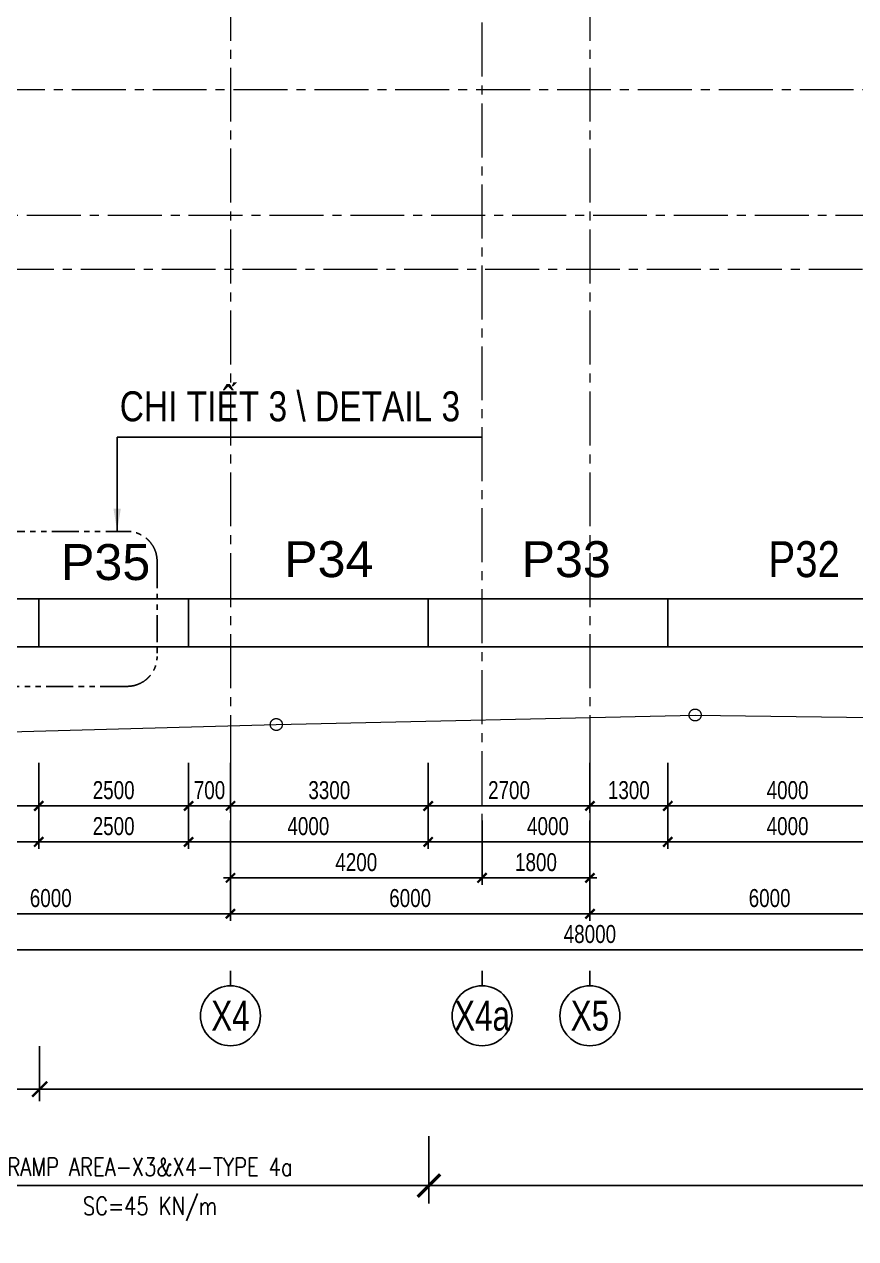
# Model space of a CAD drawing. Header units: millimetres. Extents: x 2611025 to 4139346, y -89870 to 101087.
# Drawn here: x 2672273 to 2686152, y -53906 to -33650 of the extents above; entities that cross this region are included whole.
import ezdxf
from ezdxf.enums import TextEntityAlignment as Align

# ---------------------------------------------------------------- set-up
doc = ezdxf.new("R2010")
doc.units = ezdxf.units.MM
doc.header["$LTSCALE"] = 1200
doc.header["$PDMODE"] = 35
for name, pattern in [('$$DASHED$$', [0.75, 0.5, -0.25]), ('CENTER2', [1.125, 0.75, -0.125, 0.125, -0.125]), ('ChainLines2', [3230, 2800, -140, 150, -140]), ('PHANTOM', [2.5, 1.25, -0.25, 0.25, -0.25, 0.25, -0.25])]:
    doc.linetypes.add(name, pattern=pattern)
for name, color, linetype, lineweight in [('2D_SIKITI', 6, 'ChainLines2', 20), ('BOUND', 3, 'Continuous', 20), ('ESB_TEXT', 3, 'Continuous', 20), ('K-THUOC', 1, 'Continuous', 18)]:
    doc.layers.add(name, color=color, linetype=linetype, lineweight=lineweight)
for name, color, linetype in [('CDC.01.AXIS', 160, 'CENTER2'), ('CDC.02.DIM', 1, 'Continuous'), ('CDC.06.TEXT', 2, 'Continuous'), ('CDC.11.NOTE', 8, 'Continuous'), ('WALL-RC', 2, 'Continuous')]:
    doc.layers.add(name, color=color, linetype=linetype)
doc.styles.add('1', font='arial.ttf', dxfattribs={"width": 0.75})
doc.styles.add('Arial', font='arial.ttf', dxfattribs={"height": 480})
doc.styles.add('BIGTEXT', font='arial.ttf', dxfattribs={"width": 0.8})
doc.styles.add('DIMTEXT', font='romans.shx', dxfattribs={"width": 0.8})
doc.styles.add('ESB_ARIAL', font='arial.ttf', dxfattribs={"width": 0.8})
doc.styles.add('SMTEXT', font='arial.ttf', dxfattribs={"width": 0.75})
doc.dimstyles.new('120X1', dxfattribs={"dimscale": 120, "dimtxt": 2.5, "dimasz": 0.008, "dimexe": 0, "dimexo": 0, "dimgap": 0.9, "dimtad": 1, "dimdec": 0, "dimzin": 13, "dimdsep": 46, "dimtxsty": '1', "dimblk1": 'CHEO', "dimblk2": 'CHEO', "dimsah": 1, "dimcen": 0, "dimclrd": 256, "dimclre": 256, "dimclrt": 3, "dimadec": 0, "dimazin": 0, "dimtfac": 1, "dimtdec": 0, "dimtix": 1, "dimtmove": 2, "dimatfit": 3, "dimldrblk": 'CHEO', "dimfxl": 8, "dimfxlon": 1, "dimtolj": 1, "dimtzin": 13, "dimarcsym": 0})
doc.dimstyles.new('BSV1-100', dxfattribs={"dimtxt": 300, "dimasz": 250, "dimexe": 200, "dimexo": 0, "dimgap": 108, "dimtad": 1, "dimdec": 0, "dimdsep": 46, "dimtxsty": 'SMTEXT', "dimblk": 'ARCHTICK', "dimcen": 100, "dimdle": 250, "dimclrd": 256, "dimclre": 256, "dimclrt": 1, "dimadec": 0, "dimazin": 0, "dimtfac": 1, "dimtdec": 0, "dimtix": 1, "dimtmove": 2, "dimatfit": 3, "dimfxl": 720, "dimfxlon": 1, "dimtolj": 1, "dimtzin": 0, "dimarcsym": 0})
doc.dimstyles.new('BSV100', dxfattribs={"dimscale": 1.5, "dimtxt": 300, "dimasz": 250, "dimexe": 200, "dimexo": 0, "dimgap": 108, "dimtad": 1, "dimdec": 0, "dimdsep": 46, "dimtxsty": 'SMTEXT', "dimblk": 'ARCHTICK', "dimcen": 100, "dimdle": 250, "dimclrd": 256, "dimclre": 256, "dimclrt": 2, "dimadec": 0, "dimazin": 0, "dimtfac": 1, "dimtdec": 0, "dimtix": 1, "dimtmove": 2, "dimatfit": 3, "dimfxl": 550, "dimfxlon": 1, "dimtolj": 1, "dimtzin": 0, "dimarcsym": 0})

# ---------------------------------------------------------------- blocks, each defined once
blk = doc.blocks.new('_ArchTick')
at = {"color": 0, "linetype": 'ByBlock', "const_width": 0.15}
blk.add_lwpolyline([(-0.5, -0.5), (0.5, 0.5)], dxfattribs=at)
blk = doc.blocks.new('*D15')
at = {"layer": 'BOUND', "lineweight": -2, "transparency": 16777216}
for p, q in [((2648375, -50692), (2648375, -51612)), ((2672529, -50692), (2672529, -51612)), ((2672779, -51412), (2648125, -51412))]:
    blk.add_line(p, q, dxfattribs=at)
at = {"layer": 'Defpoints', "color": 0, "transparency": 16777216}
for p in [(2648375, -43323), (2672529, -43353), (2648375, -51412)]:
    blk.add_point(p, dxfattribs=at)
at = {"layer": 'BOUND', "lineweight": -2, "transparency": 16777216, "xscale": 250, "yscale": 250, "zscale": 250, "rotation": 180}
blk.add_blockref('_ArchTick', (2648375, -51412), dxfattribs=at)
at = {"layer": 'BOUND', "lineweight": -2, "transparency": 16777216, "xscale": 250, "yscale": 250, "zscale": 250}
blk.add_blockref('_ArchTick', (2672529, -51412), dxfattribs=at)
at = {"layer": 'BOUND', "color": 1, "transparency": 16777216, "insert": (2660452, -51149), "char_height": 300, "attachment_point": 5, "style": 'SMTEXT'}
blk.add_mtext('\\A1;GL= -1.50', dxfattribs=at)
blk = doc.blocks.new('*D19')
at = {"layer": 'BOUND', "lineweight": -2, "transparency": 16777216}
for p, q in [((2672529, -50692), (2672529, -51612)), ((2712865, -50692), (2712865, -51612)), ((2713115, -51412), (2672279, -51412))]:
    blk.add_line(p, q, dxfattribs=at)
at = {"layer": 'Defpoints', "color": 0, "transparency": 16777216}
for p in [(2672529, -43353), (2712865, -43353), (2672529, -51412)]:
    blk.add_point(p, dxfattribs=at)
at = {"layer": 'BOUND', "lineweight": -2, "transparency": 16777216, "xscale": 250, "yscale": 250, "zscale": 250, "rotation": 180}
blk.add_blockref('_ArchTick', (2672529, -51412), dxfattribs=at)
at = {"layer": 'BOUND', "lineweight": -2, "transparency": 16777216, "xscale": 250, "yscale": 250, "zscale": 250}
blk.add_blockref('_ArchTick', (2712865, -51412), dxfattribs=at)
at = {"layer": 'BOUND', "color": 1, "transparency": 16777216, "insert": (2692697, -51149), "char_height": 300, "attachment_point": 5, "style": 'SMTEXT'}
blk.add_mtext('\\A1;GL= -0.50', dxfattribs=at)
blk = doc.blocks.new('*D59')
at = {"layer": 'Defpoints', "color": 0, "transparency": 16777216}
for p in [(2679029, -43353), (2699028, -43353), (2679029, -53020)]:
    blk.add_point(p, dxfattribs=at)
at = {"layer": 'K-THUOC', "lineweight": -2, "transparency": 16777216}
for p, q in [((2679029, -52195), (2679029, -53320)), ((2699028, -52195), (2699028, -53320)), ((2699403, -53020), (2678654, -53020))]:
    blk.add_line(p, q, dxfattribs=at)
at = {"layer": 'K-THUOC', "lineweight": -2, "transparency": 16777216, "xscale": 375, "yscale": 375, "zscale": 375, "rotation": 180}
blk.add_blockref('_ArchTick', (2679029, -53020), dxfattribs=at)
at = {"layer": 'K-THUOC', "lineweight": -2, "transparency": 16777216, "xscale": 375, "yscale": 375, "zscale": 375}
blk.add_blockref('_ArchTick', (2699028, -53020), dxfattribs=at)
at = {"layer": 'K-THUOC', "color": 2, "transparency": 16777216, "char_height": 300, "attachment_point": 5, "style": 'DIMTEXT'}
for s, insert in [('\\A1;RAMP AREA - TYPE 4', (2689028, -52708)), ('\\A1;SC=45 KN/m', (2689028, -53410))]:
    blk.add_mtext(s, dxfattribs=dict(at, insert=insert))
blk = doc.blocks.new('*D60')
at = {"layer": 'Defpoints', "color": 0, "transparency": 16777216}
for p in [(2669715, -43353), (2679029, -43353), (2669715, -53020)]:
    blk.add_point(p, dxfattribs=at)
at = {"layer": 'K-THUOC', "lineweight": -2, "transparency": 16777216}
for p, q in [((2669715, -52195), (2669715, -53320)), ((2679029, -52195), (2679029, -53320)), ((2679404, -53020), (2669340, -53020))]:
    blk.add_line(p, q, dxfattribs=at)
at = {"layer": 'K-THUOC', "lineweight": -2, "transparency": 16777216, "xscale": 375, "yscale": 375, "zscale": 375, "rotation": 180}
blk.add_blockref('_ArchTick', (2669715, -53020), dxfattribs=at)
at = {"layer": 'K-THUOC', "lineweight": -2, "transparency": 16777216, "xscale": 375, "yscale": 375, "zscale": 375}
blk.add_blockref('_ArchTick', (2679029, -53020), dxfattribs=at)
at = {"layer": 'K-THUOC', "color": 2, "transparency": 16777216, "char_height": 300, "attachment_point": 5, "style": 'DIMTEXT'}
for s, insert in [('\\A1;RAMP AREA-X3&X4-TYPE 4a', (2674372, -52708)), ('\\A1;SC=45 KN/m', (2674372, -53410))]:
    blk.add_mtext(s, dxfattribs=dict(at, insert=insert))
blk = doc.blocks.new('CHEO')
at = {"layer": 'CDC.02.DIM'}
for points in [[(-121, 0), (121, 0)], [(0, 121), (0, -121)]]:
    blk.add_lwpolyline(points, dxfattribs=at)
at = {"layer": 'CDC.02.DIM', "const_width": 40}
blk.add_lwpolyline([(80, 80), (-80, -81)], dxfattribs=at)
blk = doc.blocks.new('*D190')
at = {"layer": 'CDC.02.DIM', "lineweight": -2, "transparency": 16777216}
for p, q in [((2669715, -47527), (2669715, -48487)), ((2675715, -47527), (2675715, -48487)), ((2669716, -48487), (2675714, -48487))]:
    blk.add_line(p, q, dxfattribs=at)
at = {"layer": 'Defpoints', "color": 0, "transparency": 16777216}
for p in [(2669715, -45969), (2675715, -45969), (2675715, -48487)]:
    blk.add_point(p, dxfattribs=at)
at = {"layer": 'CDC.02.DIM', "lineweight": -2, "transparency": 16777216, "xscale": 0.96, "yscale": 0.96, "zscale": 0.96, "rotation": 180}
blk.add_blockref('CHEO', (2669715, -48487), dxfattribs=at)
at = {"layer": 'CDC.02.DIM', "lineweight": -2, "transparency": 16777216, "xscale": 0.96, "yscale": 0.96, "zscale": 0.96}
blk.add_blockref('CHEO', (2675715, -48487), dxfattribs=at)
at = {"layer": 'CDC.02.DIM', "color": 3, "transparency": 16777216, "insert": (2672715, -48226), "char_height": 300, "attachment_point": 5, "style": '1'}
blk.add_mtext('\\A1;6000', dxfattribs=at)
blk = doc.blocks.new('*D191')
at = {"layer": 'CDC.02.DIM', "lineweight": -2, "transparency": 16777216}
for p, q in [((2675715, -47527), (2675715, -48487)), ((2681715, -47527), (2681715, -48487)), ((2675716, -48487), (2681714, -48487))]:
    blk.add_line(p, q, dxfattribs=at)
at = {"layer": 'Defpoints', "color": 0, "transparency": 16777216}
for p in [(2675715, -45969), (2681715, -45969), (2681715, -48487)]:
    blk.add_point(p, dxfattribs=at)
at = {"layer": 'CDC.02.DIM', "lineweight": -2, "transparency": 16777216, "xscale": 0.96, "yscale": 0.96, "zscale": 0.96, "rotation": 180}
blk.add_blockref('CHEO', (2675715, -48487), dxfattribs=at)
at = {"layer": 'CDC.02.DIM', "lineweight": -2, "transparency": 16777216, "xscale": 0.96, "yscale": 0.96, "zscale": 0.96}
blk.add_blockref('CHEO', (2681715, -48487), dxfattribs=at)
at = {"layer": 'CDC.02.DIM', "color": 3, "transparency": 16777216, "insert": (2678715, -48226), "char_height": 300, "attachment_point": 5, "style": '1'}
blk.add_mtext('\\A1;6000', dxfattribs=at)
blk = doc.blocks.new('*D192')
at = {"layer": 'CDC.02.DIM', "lineweight": -2, "transparency": 16777216}
for p, q in [((2681715, -47527), (2681715, -48487)), ((2687715, -47527), (2687715, -48487)), ((2681716, -48487), (2687714, -48487))]:
    blk.add_line(p, q, dxfattribs=at)
at = {"layer": 'Defpoints', "color": 0, "transparency": 16777216}
for p in [(2681715, -45969), (2687715, -45969), (2687715, -48487)]:
    blk.add_point(p, dxfattribs=at)
at = {"layer": 'CDC.02.DIM', "lineweight": -2, "transparency": 16777216, "xscale": 0.96, "yscale": 0.96, "zscale": 0.96, "rotation": 180}
blk.add_blockref('CHEO', (2681715, -48487), dxfattribs=at)
at = {"layer": 'CDC.02.DIM', "lineweight": -2, "transparency": 16777216, "xscale": 0.96, "yscale": 0.96, "zscale": 0.96}
blk.add_blockref('CHEO', (2687715, -48487), dxfattribs=at)
at = {"layer": 'CDC.02.DIM', "color": 3, "transparency": 16777216, "insert": (2684715, -48226), "char_height": 300, "attachment_point": 5, "style": '1'}
blk.add_mtext('\\A1;6000', dxfattribs=at)
blk = doc.blocks.new('_Axis name')
at = {"layer": 'CDC.02.DIM'}
blk.add_line((0, 2.5), (0, 0), dxfattribs=at)
blk.add_circle((0, 7.5), 5, dxfattribs=at)
at = {"layer": 'CDC.02.DIM', "style": 'BIGTEXT', "width": 0.75}
blk.add_attdef('.', text='', height=5, dxfattribs=at).set_placement((0, 7.5), align=Align.MIDDLE)
blk = doc.blocks.new('*D196')
at = {"layer": 'CDC.02.DIM', "lineweight": -2, "transparency": 16777216}
for p, q in [((2657715, -48127), (2657715, -49087)), ((2705715, -48127), (2705715, -49087)), ((2657716, -49087), (2705714, -49087))]:
    blk.add_line(p, q, dxfattribs=at)
at = {"layer": 'Defpoints', "color": 0, "transparency": 16777216}
for p in [(2657715, -45969), (2705715, -45969), (2705715, -49087)]:
    blk.add_point(p, dxfattribs=at)
at = {"layer": 'CDC.02.DIM', "lineweight": -2, "transparency": 16777216, "xscale": 0.96, "yscale": 0.96, "zscale": 0.96, "rotation": 180}
blk.add_blockref('CHEO', (2657715, -49087), dxfattribs=at)
at = {"layer": 'CDC.02.DIM', "lineweight": -2, "transparency": 16777216, "xscale": 0.96, "yscale": 0.96, "zscale": 0.96}
blk.add_blockref('CHEO', (2705715, -49087), dxfattribs=at)
at = {"layer": 'CDC.02.DIM', "color": 3, "transparency": 16777216, "insert": (2681715, -48826), "char_height": 300, "attachment_point": 5, "style": '1'}
blk.add_mtext('\\A1;48000', dxfattribs=at)
blk = doc.blocks.new('*D199')
at = {"layer": 'CDC.02.DIM', "lineweight": -2, "transparency": 16777216}
for p, q in [((2675715, -46928), (2675715, -47888)), ((2679915, -46928), (2679915, -47888)), ((2675716, -47888), (2679914, -47888))]:
    blk.add_line(p, q, dxfattribs=at)
at = {"layer": 'Defpoints', "color": 0, "transparency": 16777216}
for p in [(2675715, -45969), (2679915, -45969), (2679915, -47888)]:
    blk.add_point(p, dxfattribs=at)
at = {"layer": 'CDC.02.DIM', "lineweight": -2, "transparency": 16777216, "xscale": 0.96, "yscale": 0.96, "zscale": 0.96, "rotation": 180}
blk.add_blockref('CHEO', (2675715, -47888), dxfattribs=at)
at = {"layer": 'CDC.02.DIM', "lineweight": -2, "transparency": 16777216, "xscale": 0.96, "yscale": 0.96, "zscale": 0.96}
blk.add_blockref('CHEO', (2679915, -47888), dxfattribs=at)
at = {"layer": 'CDC.02.DIM', "color": 3, "transparency": 16777216, "insert": (2677815, -47627), "char_height": 300, "attachment_point": 5, "style": '1'}
blk.add_mtext('\\A1;4200', dxfattribs=at)
blk = doc.blocks.new('*D200')
at = {"layer": 'CDC.02.DIM', "lineweight": -2, "transparency": 16777216}
for p, q in [((2679915, -46928), (2679915, -47888)), ((2681715, -46928), (2681715, -47888)), ((2679916, -47888), (2681714, -47888))]:
    blk.add_line(p, q, dxfattribs=at)
at = {"layer": 'Defpoints', "color": 0, "transparency": 16777216}
for p in [(2679915, -45969), (2681715, -45969), (2681715, -47888)]:
    blk.add_point(p, dxfattribs=at)
at = {"layer": 'CDC.02.DIM', "lineweight": -2, "transparency": 16777216, "xscale": 0.96, "yscale": 0.96, "zscale": 0.96, "rotation": 180}
blk.add_blockref('CHEO', (2679915, -47888), dxfattribs=at)
at = {"layer": 'CDC.02.DIM', "lineweight": -2, "transparency": 16777216, "xscale": 0.96, "yscale": 0.96, "zscale": 0.96}
blk.add_blockref('CHEO', (2681715, -47888), dxfattribs=at)
at = {"layer": 'CDC.02.DIM', "color": 3, "transparency": 16777216, "insert": (2680815, -47627), "char_height": 300, "attachment_point": 5, "style": '1'}
blk.add_mtext('\\A1;1800', dxfattribs=at)
blk = doc.blocks.new('*D217')
at = {"layer": 'CDC.02.DIM', "lineweight": -2, "transparency": 16777216}
for p, q in [((2683015, -45969), (2683015, -46687)), ((2687015, -45969), (2687015, -46687)), ((2687014, -46687), (2683016, -46687))]:
    blk.add_line(p, q, dxfattribs=at)
at = {"layer": 'Defpoints', "color": 0, "transparency": 16777216}
for p in [(2683015, -45969), (2687015, -45969), (2683015, -46687)]:
    blk.add_point(p, dxfattribs=at)
at = {"layer": 'CDC.02.DIM', "lineweight": -2, "transparency": 16777216, "xscale": 0.96, "yscale": 0.96, "zscale": 0.96, "rotation": 180}
blk.add_blockref('CHEO', (2683015, -46687), dxfattribs=at)
at = {"layer": 'CDC.02.DIM', "lineweight": -2, "transparency": 16777216, "xscale": 0.96, "yscale": 0.96, "zscale": 0.96}
blk.add_blockref('CHEO', (2687015, -46687), dxfattribs=at)
at = {"layer": 'CDC.02.DIM', "color": 3, "transparency": 16777216, "insert": (2685015, -46426), "char_height": 300, "attachment_point": 5, "style": '1'}
blk.add_mtext('\\A1;4000', dxfattribs=at)
blk = doc.blocks.new('*D218')
at = {"layer": 'CDC.02.DIM', "lineweight": -2, "transparency": 16777216}
for p, q in [((2681715, -45969), (2681715, -46687)), ((2683015, -45969), (2683015, -46687)), ((2683014, -46687), (2681716, -46687))]:
    blk.add_line(p, q, dxfattribs=at)
at = {"layer": 'Defpoints', "color": 0, "transparency": 16777216}
for p in [(2681715, -45969), (2683015, -45969), (2681715, -46687)]:
    blk.add_point(p, dxfattribs=at)
at = {"layer": 'CDC.02.DIM', "lineweight": -2, "transparency": 16777216, "xscale": 0.96, "yscale": 0.96, "zscale": 0.96, "rotation": 180}
blk.add_blockref('CHEO', (2681715, -46687), dxfattribs=at)
at = {"layer": 'CDC.02.DIM', "lineweight": -2, "transparency": 16777216, "xscale": 0.96, "yscale": 0.96, "zscale": 0.96}
blk.add_blockref('CHEO', (2683015, -46687), dxfattribs=at)
at = {"layer": 'CDC.02.DIM', "color": 3, "transparency": 16777216, "insert": (2682365, -46426), "char_height": 300, "attachment_point": 5, "style": '1'}
blk.add_mtext('\\A1;1300', dxfattribs=at)
blk = doc.blocks.new('*D219')
at = {"layer": 'CDC.02.DIM', "lineweight": -2, "transparency": 16777216}
for p, q in [((2679015, -45969), (2679015, -46687)), ((2681715, -45969), (2681715, -46687)), ((2681714, -46687), (2679016, -46687))]:
    blk.add_line(p, q, dxfattribs=at)
at = {"layer": 'Defpoints', "color": 0, "transparency": 16777216}
for p in [(2679015, -45969), (2681715, -45969), (2679015, -46687)]:
    blk.add_point(p, dxfattribs=at)
at = {"layer": 'CDC.02.DIM', "lineweight": -2, "transparency": 16777216, "xscale": 0.96, "yscale": 0.96, "zscale": 0.96, "rotation": 180}
blk.add_blockref('CHEO', (2679015, -46687), dxfattribs=at)
at = {"layer": 'CDC.02.DIM', "lineweight": -2, "transparency": 16777216, "xscale": 0.96, "yscale": 0.96, "zscale": 0.96}
blk.add_blockref('CHEO', (2681715, -46687), dxfattribs=at)
at = {"layer": 'CDC.02.DIM', "color": 3, "transparency": 16777216, "insert": (2680365, -46426), "char_height": 300, "attachment_point": 5, "style": '1'}
blk.add_mtext('\\A1;2700', dxfattribs=at)
blk = doc.blocks.new('*D220')
at = {"layer": 'CDC.02.DIM', "lineweight": -2, "transparency": 16777216}
for p, q in [((2675715, -45969), (2675715, -46687)), ((2679015, -45969), (2679015, -46687)), ((2679014, -46687), (2675716, -46687))]:
    blk.add_line(p, q, dxfattribs=at)
at = {"layer": 'Defpoints', "color": 0, "transparency": 16777216}
for p in [(2675715, -45969), (2679015, -45969), (2675715, -46687)]:
    blk.add_point(p, dxfattribs=at)
at = {"layer": 'CDC.02.DIM', "lineweight": -2, "transparency": 16777216, "xscale": 0.96, "yscale": 0.96, "zscale": 0.96, "rotation": 180}
blk.add_blockref('CHEO', (2675715, -46687), dxfattribs=at)
at = {"layer": 'CDC.02.DIM', "lineweight": -2, "transparency": 16777216, "xscale": 0.96, "yscale": 0.96, "zscale": 0.96}
blk.add_blockref('CHEO', (2679015, -46687), dxfattribs=at)
at = {"layer": 'CDC.02.DIM', "color": 3, "transparency": 16777216, "insert": (2677365, -46426), "char_height": 300, "attachment_point": 5, "style": '1'}
blk.add_mtext('\\A1;3300', dxfattribs=at)
blk = doc.blocks.new('*D221')
at = {"layer": 'CDC.02.DIM', "lineweight": -2, "transparency": 16777216}
for p, q in [((2675015, -45969), (2675015, -46687)), ((2675715, -45969), (2675715, -46687)), ((2675014, -46687), (2675013, -46687)), ((2675715, -46687), (2675015, -46687)), ((2675716, -46687), (2675717, -46687))]:
    blk.add_line(p, q, dxfattribs=at)
at = {"layer": 'Defpoints', "color": 0, "transparency": 16777216}
for p in [(2675015, -45969), (2675715, -45969), (2675015, -46687)]:
    blk.add_point(p, dxfattribs=at)
at = {"layer": 'CDC.02.DIM', "lineweight": -2, "transparency": 16777216, "xscale": 0.96, "yscale": 0.96, "zscale": 0.96}
blk.add_blockref('CHEO', (2675015, -46687), dxfattribs=at)
at = {"layer": 'CDC.02.DIM', "lineweight": -2, "transparency": 16777216, "xscale": 0.96, "yscale": 0.96, "zscale": 0.96, "rotation": 180}
blk.add_blockref('CHEO', (2675715, -46687), dxfattribs=at)
at = {"layer": 'CDC.02.DIM', "color": 3, "transparency": 16777216, "insert": (2675365, -46426), "char_height": 300, "attachment_point": 5, "style": '1'}
blk.add_mtext('\\A1;700', dxfattribs=at)
blk = doc.blocks.new('*D222')
at = {"layer": 'CDC.02.DIM', "lineweight": -2, "transparency": 16777216}
for p, q in [((2672515, -45969), (2672515, -46687)), ((2675015, -45969), (2675015, -46687)), ((2675014, -46687), (2672516, -46687))]:
    blk.add_line(p, q, dxfattribs=at)
at = {"layer": 'Defpoints', "color": 0, "transparency": 16777216}
for p in [(2672515, -45969), (2675015, -45969), (2672515, -46687)]:
    blk.add_point(p, dxfattribs=at)
at = {"layer": 'CDC.02.DIM', "lineweight": -2, "transparency": 16777216, "xscale": 0.96, "yscale": 0.96, "zscale": 0.96, "rotation": 180}
blk.add_blockref('CHEO', (2672515, -46687), dxfattribs=at)
at = {"layer": 'CDC.02.DIM', "lineweight": -2, "transparency": 16777216, "xscale": 0.96, "yscale": 0.96, "zscale": 0.96}
blk.add_blockref('CHEO', (2675015, -46687), dxfattribs=at)
at = {"layer": 'CDC.02.DIM', "color": 3, "transparency": 16777216, "insert": (2673765, -46426), "char_height": 300, "attachment_point": 5, "style": '1'}
blk.add_mtext('\\A1;2500', dxfattribs=at)
blk = doc.blocks.new('*D223')
at = {"layer": 'CDC.02.DIM', "lineweight": -2, "transparency": 16777216}
for p, q in [((2669715, -45969), (2669715, -46687)), ((2672515, -45969), (2672515, -46687)), ((2672514, -46687), (2669716, -46687))]:
    blk.add_line(p, q, dxfattribs=at)
at = {"layer": 'Defpoints', "color": 0, "transparency": 16777216}
for p in [(2669715, -45969), (2672515, -45969), (2669715, -46687)]:
    blk.add_point(p, dxfattribs=at)
at = {"layer": 'CDC.02.DIM', "lineweight": -2, "transparency": 16777216, "xscale": 0.96, "yscale": 0.96, "zscale": 0.96, "rotation": 180}
blk.add_blockref('CHEO', (2669715, -46687), dxfattribs=at)
at = {"layer": 'CDC.02.DIM', "lineweight": -2, "transparency": 16777216, "xscale": 0.96, "yscale": 0.96, "zscale": 0.96}
blk.add_blockref('CHEO', (2672515, -46687), dxfattribs=at)
at = {"layer": 'CDC.02.DIM', "color": 3, "transparency": 16777216, "insert": (2671115, -46426), "char_height": 300, "attachment_point": 5, "style": '1'}
blk.add_mtext('\\A1;2800', dxfattribs=at)
blk = doc.blocks.new('*D238')
at = {"layer": 'CDC.02.DIM', "lineweight": -2, "transparency": 16777216}
for p, q in [((2683015, -46327), (2683015, -47287)), ((2687015, -46327), (2687015, -47287)), ((2687014, -47287), (2683016, -47287))]:
    blk.add_line(p, q, dxfattribs=at)
at = {"layer": 'Defpoints', "color": 0, "transparency": 16777216}
for p in [(2683015, -45969), (2687015, -45969), (2683015, -47287)]:
    blk.add_point(p, dxfattribs=at)
at = {"layer": 'CDC.02.DIM', "lineweight": -2, "transparency": 16777216, "xscale": 0.96, "yscale": 0.96, "zscale": 0.96, "rotation": 180}
blk.add_blockref('CHEO', (2683015, -47287), dxfattribs=at)
at = {"layer": 'CDC.02.DIM', "lineweight": -2, "transparency": 16777216, "xscale": 0.96, "yscale": 0.96, "zscale": 0.96}
blk.add_blockref('CHEO', (2687015, -47287), dxfattribs=at)
at = {"layer": 'CDC.02.DIM', "color": 3, "transparency": 16777216, "insert": (2685015, -47026), "char_height": 300, "attachment_point": 5, "style": '1'}
blk.add_mtext('\\A1;4000', dxfattribs=at)
blk = doc.blocks.new('*D239')
at = {"layer": 'CDC.02.DIM', "lineweight": -2, "transparency": 16777216}
for p, q in [((2679015, -46327), (2679015, -47287)), ((2683015, -46327), (2683015, -47287)), ((2683014, -47287), (2679016, -47287))]:
    blk.add_line(p, q, dxfattribs=at)
at = {"layer": 'Defpoints', "color": 0, "transparency": 16777216}
for p in [(2679015, -45969), (2683015, -45969), (2679015, -47287)]:
    blk.add_point(p, dxfattribs=at)
at = {"layer": 'CDC.02.DIM', "lineweight": -2, "transparency": 16777216, "xscale": 0.96, "yscale": 0.96, "zscale": 0.96, "rotation": 180}
blk.add_blockref('CHEO', (2679015, -47287), dxfattribs=at)
at = {"layer": 'CDC.02.DIM', "lineweight": -2, "transparency": 16777216, "xscale": 0.96, "yscale": 0.96, "zscale": 0.96}
blk.add_blockref('CHEO', (2683015, -47287), dxfattribs=at)
at = {"layer": 'CDC.02.DIM', "color": 3, "transparency": 16777216, "insert": (2681015, -47026), "char_height": 300, "attachment_point": 5, "style": '1'}
blk.add_mtext('\\A1;4000', dxfattribs=at)
blk = doc.blocks.new('*D240')
at = {"layer": 'CDC.02.DIM', "lineweight": -2, "transparency": 16777216}
for p, q in [((2675015, -46327), (2675015, -47287)), ((2679015, -46327), (2679015, -47287)), ((2679014, -47287), (2675016, -47287))]:
    blk.add_line(p, q, dxfattribs=at)
at = {"layer": 'Defpoints', "color": 0, "transparency": 16777216}
for p in [(2675015, -45969), (2679015, -45969), (2675015, -47287)]:
    blk.add_point(p, dxfattribs=at)
at = {"layer": 'CDC.02.DIM', "lineweight": -2, "transparency": 16777216, "xscale": 0.96, "yscale": 0.96, "zscale": 0.96, "rotation": 180}
blk.add_blockref('CHEO', (2675015, -47287), dxfattribs=at)
at = {"layer": 'CDC.02.DIM', "lineweight": -2, "transparency": 16777216, "xscale": 0.96, "yscale": 0.96, "zscale": 0.96}
blk.add_blockref('CHEO', (2679015, -47287), dxfattribs=at)
at = {"layer": 'CDC.02.DIM', "color": 3, "transparency": 16777216, "insert": (2677015, -47026), "char_height": 300, "attachment_point": 5, "style": '1'}
blk.add_mtext('\\A1;4000', dxfattribs=at)
blk = doc.blocks.new('*D241')
at = {"layer": 'CDC.02.DIM', "lineweight": -2, "transparency": 16777216}
for p, q in [((2672515, -46327), (2672515, -47287)), ((2675015, -46327), (2675015, -47287)), ((2675014, -47287), (2672516, -47287))]:
    blk.add_line(p, q, dxfattribs=at)
at = {"layer": 'Defpoints', "color": 0, "transparency": 16777216}
for p in [(2672515, -45969), (2675015, -45969), (2672515, -47287)]:
    blk.add_point(p, dxfattribs=at)
at = {"layer": 'CDC.02.DIM', "lineweight": -2, "transparency": 16777216, "xscale": 0.96, "yscale": 0.96, "zscale": 0.96, "rotation": 180}
blk.add_blockref('CHEO', (2672515, -47287), dxfattribs=at)
at = {"layer": 'CDC.02.DIM', "lineweight": -2, "transparency": 16777216, "xscale": 0.96, "yscale": 0.96, "zscale": 0.96}
blk.add_blockref('CHEO', (2675015, -47287), dxfattribs=at)
at = {"layer": 'CDC.02.DIM', "color": 3, "transparency": 16777216, "insert": (2673765, -47026), "char_height": 300, "attachment_point": 5, "style": '1'}
blk.add_mtext('\\A1;2500', dxfattribs=at)
blk = doc.blocks.new('*D242')
at = {"layer": 'CDC.02.DIM', "lineweight": -2, "transparency": 16777216}
for p, q in [((2666815, -46327), (2666815, -47287)), ((2672515, -46327), (2672515, -47287)), ((2672514, -47287), (2666816, -47287))]:
    blk.add_line(p, q, dxfattribs=at)
at = {"layer": 'Defpoints', "color": 0, "transparency": 16777216}
for p in [(2666815, -45969), (2672515, -45969), (2666815, -47287)]:
    blk.add_point(p, dxfattribs=at)
at = {"layer": 'CDC.02.DIM', "lineweight": -2, "transparency": 16777216, "xscale": 0.96, "yscale": 0.96, "zscale": 0.96, "rotation": 180}
blk.add_blockref('CHEO', (2666815, -47287), dxfattribs=at)
at = {"layer": 'CDC.02.DIM', "lineweight": -2, "transparency": 16777216, "xscale": 0.96, "yscale": 0.96, "zscale": 0.96}
blk.add_blockref('CHEO', (2672515, -47287), dxfattribs=at)
at = {"layer": 'CDC.02.DIM', "color": 3, "transparency": 16777216, "insert": (2669665, -47026), "char_height": 300, "attachment_point": 5, "style": '1'}
blk.add_mtext('\\A1;5700', dxfattribs=at)

msp = doc.modelspace()

# ---------------------------------------------------------------- linework, layer by layer
at = {"layer": '2D_SIKITI', "color": 220, "true_color": 0xff00bf}
for p, q in [((2676480.2, -45329.7), (2683471.7, -45170.8)), ((2683471.7, -45170.8), (2686421.1, -45214)), ((2671003.5, -45480), (2676480.2, -45329.7))]:
    msp.add_line(p, q, dxfattribs=at)
for centre in [(2683471.7, -45170.8), (2676480.2, -45329.7)]:
    msp.add_circle(centre, 100, dxfattribs=at)
at = {"layer": 'BOUND', "color": 8, "linetype": '$$DASHED$$', "ltscale": 0.3}
msp.add_line((2646019.9, -44034.6), (2715337, -44034.6), dxfattribs=at)
at = {"layer": 'CDC.01.AXIS', "color": 5, "lineweight": 9, "true_color": 0x0100ff}
for p, q in [((2675713.7, -3323.6), (2675715.6, -48486.8)), ((2681715.6, -3323.6), (2681713.7, -48486.8)), ((2679913.7, -3922), (2679913.7, -47888.5)), ((2644717, -34735.5), (2717022.4, -34735.5)), ((2645317, -36834.6), (2716422.5, -36832.3)), ((2643517, -37735.5), (2718374.7, -37734.6))]:
    msp.add_line(p, q, dxfattribs=at)
at = {"layer": 'CDC.01.AXIS', "linetype": 'PHANTOM', "ltscale": 0.3}
msp.add_lwpolyline([(2670432.3, -42607.3, -0.4142136), (2670932.3, -42107.3), (2673990.2, -42107.3, -0.4142136), (2674490.2, -42607.3), (2674490.2, -44193.2, -0.4142136), (2673990.2, -44693.2), (2670932.3, -44693.2, -0.4142136), (2670432.3, -44193.2)], format="xyb", close=True, dxfattribs=at)
at = {"layer": 'WALL-RC'}
for p, q in [((2672515, -43234.6), (2672515, -44034.6)), ((2675015.1, -44034.6), (2675015.1, -43234.6)), ((2679015.1, -44034.6), (2679015.1, -43234.6)), ((2683015.1, -44034.6), (2683015.1, -43234.6))]:
    msp.add_line(p, q, dxfattribs=at)
for points in [[(2648374.7, -20834.6), (2648374.7, -7284.6), (2656814.7, -7284.6), (2664314.7, -7284.6), (2710450.8, -7284.6), (2712433.3, -9265.8), (2712864.7, -15928.7), (2712864.7, -41284), (2707874.4, -43779.1), (2699026.3, -44034.6), (2660714.7, -44034.6), (2658914.7, -44034.6), (2652289.1, -44034.6), (2648374.7, -40215.7), (2648374.7, -21134.1)], [(2649174.7, -20834.6), (2649174.7, -8084.6), (2656814.7, -8084.6), (2664314.7, -8084.6), (2710119.6, -8084.6), (2711654.5, -9618.5), (2712064.7, -15954.6), (2712064.7, -40789.6), (2707674.7, -42984.6), (2699014.7, -43234.6), (2660714.7, -43234.6), (2658914.7, -43234.6), (2652614.7, -43234.6), (2649174.7, -39878.6), (2649174.7, -21134.1)]]:
    msp.add_lwpolyline(points, dxfattribs=at)

# ---------------------------------------------------------------- block references
at = {"layer": 'CDC.02.DIM'}
ref = msp.add_blockref('_Axis name', (2675714.7, -49438), dxfattribs=dict(at, xscale=-100, yscale=100, zscale=100, rotation=180))
ref.add_attrib('.', 'X4', dxfattribs={"height": 500, "style": 'BIGTEXT', "width": 0.75}).set_placement((2675714.7, -50188), align=Align.MIDDLE)
ref = msp.add_blockref('_Axis name', (2679914.7, -49438), dxfattribs=dict(at, xscale=-100, yscale=100, zscale=100, rotation=180))
ref.add_attrib('.', 'X4a', dxfattribs={"height": 500, "style": 'BIGTEXT', "width": 0.75}).set_placement((2679914.7, -50188), align=Align.MIDDLE)
ref = msp.add_blockref('_Axis name', (2681714.7, -49438), dxfattribs=dict(at, xscale=-100, yscale=100, zscale=100, rotation=180))
ref.add_attrib('.', 'X5', dxfattribs={"height": 500, "style": 'BIGTEXT', "width": 0.75}).set_placement((2681714.7, -50188), align=Align.MIDDLE)

# ---------------------------------------------------------------- texts
at = {"layer": 'CDC.06.TEXT', "ltscale": 0.5, "char_height": 600, "attachment_point": 1, "style": 'Arial'}
for s, insert in [('{\\fArial|b0|i0|c163|p34;P3}5', (2672885.3, -42319.7)), ('{\\fArial|b0|i0|c163|p34;P3}4', (2676610.4, -42271.2)), ('{\\fArial|b0|i0|c163|p34;P3}3', (2680572.4, -42271.2)), ('{\\W0.8;P32}', (2684695.4, -42271.2))]:
    msp.add_mtext_dynamic_manual_height_columns(s, width=1245.05, gutter_width=1250, heights=[0], dxfattribs=dict(at, insert=insert))
at = {"layer": 'ESB_TEXT', "insert": (2676707.8, -40025.5), "char_height": 500, "attachment_point": 5, "style": 'ESB_ARIAL'}
msp.add_mtext_dynamic_manual_height_columns('CHI TIẾT 3 \\\\ DETAIL 3', width=14660.185, gutter_width=2000, heights=[0], dxfattribs=at)

# ---------------------------------------------------------------- dimensions: what is measured, and where the dimension line sits
at = {"layer": 'BOUND'}
for base, p1, p2, text, picture, middle in [((2648374.7, -51411.9), (2672529, -43352.9), (2648374.7, -43323.3), 'GL= -1.50', '*D15', (2660451.9, -51148.8)), ((2672529, -51411.9), (2712864.7, -43352.9), (2672529, -43352.9), 'GL= -0.50', '*D19', (2692696.9, -51148.8))]:
    dim = msp.add_linear_dim(base=base, p1=p1, p2=p2, text=text, dimstyle='BSV1-100', dxfattribs=at)
    dim.commit()
    dim.dimension.update_dxf_attribs({"geometry": picture, "text_midpoint": middle})
at = {"layer": 'CDC.02.DIM'}
for base, p1, p2, picture, middle in [((2705714.7, -49086.8), (2657714.7, -45969), (2705714.7, -45969), '*D196', (2681714.7, -48825.7)), ((2666815, -47286.8), (2672515, -45969), (2666815, -45969), '*D242', (2669665, -47025.7)), ((2675714.7, -48486.8), (2669714.7, -45969), (2675714.7, -45969), '*D190', (2672714.7, -48225.7)), ((2669714.7, -46686.8), (2672515, -45969), (2669714.7, -45969), '*D223', (2671114.9, -46425.7)), ((2672515, -46686.8), (2675015.1, -45969), (2672515, -45969), '*D222', (2673765.1, -46425.7)), ((2672515, -47286.8), (2675015.1, -45969), (2672515, -45969), '*D241', (2673765.1, -47025.7)), ((2675015.1, -46686.8), (2675714.7, -45969), (2675015.1, -45969), '*D221', (2675364.9, -46425.7)), ((2675015.1, -47286.8), (2679015.1, -45969), (2675015.1, -45969), '*D240', (2677015.1, -47025.7)), ((2681714.7, -48486.8), (2675714.7, -45969), (2681714.7, -45969), '*D191', (2678714.7, -48225.7)), ((2679914.7, -47888.5), (2675714.7, -45969), (2679914.7, -45969), '*D199', (2677814.7, -47627.3)), ((2675714.7, -46686.8), (2679015.1, -45969), (2675714.7, -45969), '*D220', (2677364.9, -46425.6)), ((2679015.1, -46686.8), (2681714.7, -45969), (2679015.1, -45969), '*D219', (2680364.9, -46425.7)), ((2679015.1, -47286.8), (2683015.1, -45969), (2679015.1, -45969), '*D239', (2681015.1, -47025.7)), ((2681714.7, -47888.5), (2679914.7, -45969), (2681714.7, -45969), '*D200', (2680814.7, -47627.3)), ((2687714.7, -48486.8), (2681714.7, -45969), (2687714.7, -45969), '*D192', (2684714.7, -48225.7)), ((2681714.7, -46686.8), (2683015.1, -45969), (2681714.7, -45969), '*D218', (2682364.9, -46425.6)), ((2683015.1, -46686.8), (2687015.1, -45969), (2683015.1, -45969), '*D217', (2685015.1, -46425.7)), ((2683015.1, -47286.8), (2687015.1, -45969), (2683015.1, -45969), '*D238', (2685015.1, -47025.7))]:
    dim = msp.add_linear_dim(base=base, p1=p1, p2=p2, dimstyle='120X1', dxfattribs=at)
    dim.commit()
    dim.dimension.update_dxf_attribs({"geometry": picture, "text_midpoint": middle})
at = {"layer": 'K-THUOC'}
for base, p1, p2, text, picture, middle in [((2669714.7, -53019.5), (2679029.1, -43353), (2669714.7, -43352.9), 'RAMP AREA-X3&X4-TYPE 4a\\XSC=45 KN/m', '*D60', (2674371.9, -53019.5)), ((2679029.1, -53019.5), (2699027.7, -43352.9), (2679029.1, -43352.9), 'RAMP AREA - TYPE 4\\XSC=45 KN/m', '*D59', (2689028.4, -53019.5))]:
    dim = msp.add_linear_dim(base=base, p1=p1, p2=p2, text=text, dimstyle='BSV100', override={"dimtxt": 200, "dimtxsty": 'DIMTEXT'}, dxfattribs=at)
    dim.commit()
    dim.dimension.update_dxf_attribs({"geometry": picture, "text_midpoint": middle})

# ---------------------------------------------------------------- leaders
at = {"layer": 'CDC.11.NOTE'}
msp.add_leader([(2673823.1, -42102.5), (2673823.1, -40535.3), (2679913.7, -40535.3)], dimstyle='BSV100', dxfattribs=at)

doc.saveas('drawing.dxf')
